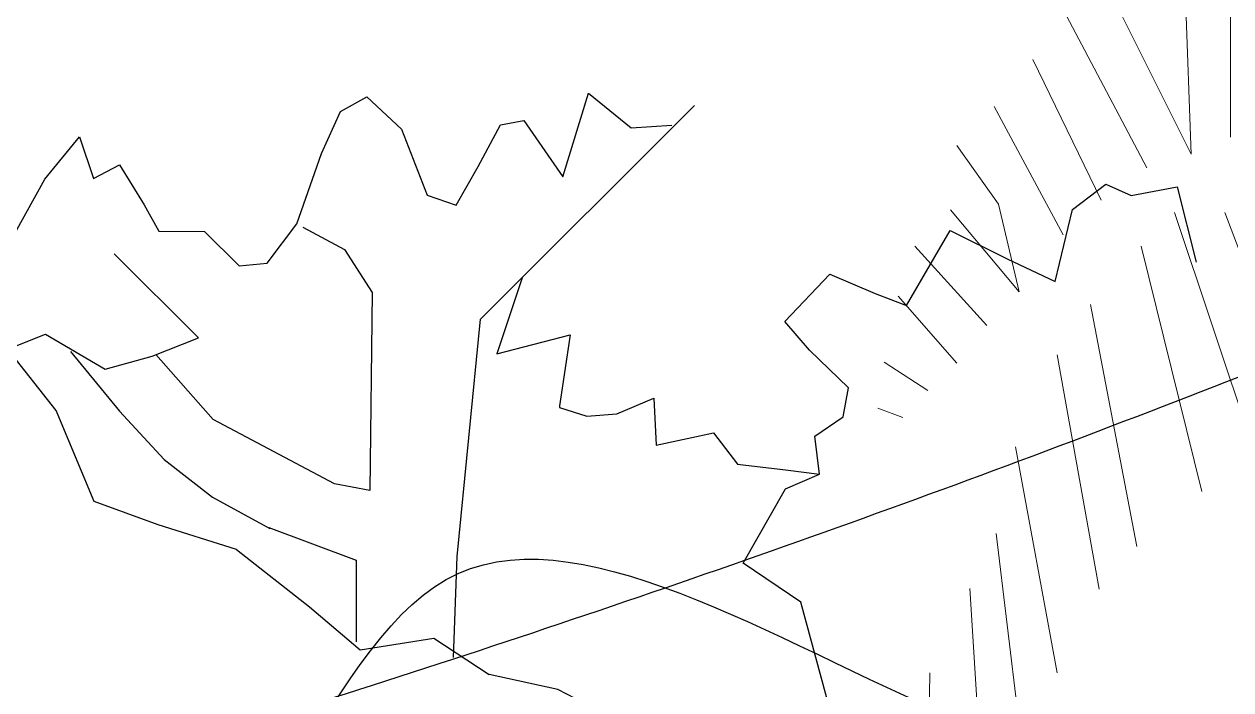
# Model space of a CAD drawing. Header units: metres. Extents: x 10 to 239, y 2 to 253.
# Drawn here: x 59.083 to 61.779, y 235.907 to 237.395 of the extents above; entities that cross this region are included whole.
import ezdxf

# ---------------------------------------------------------------- set-up
doc = ezdxf.new("R2010")
doc.units = ezdxf.units.M
doc.header["$MEASUREMENT"] = 0
doc.layers.add('1', color=7, linetype='Continuous')
doc.layers.add('bloques ARBOLES', color=7, linetype='Continuous', true_color=0xb8d897)

# ---------------------------------------------------------------- blocks, each defined once
blk = doc.blocks.new('arbolote')
at = {"layer": 'bloques ARBOLES'}
for points in [[(-0.4636, 6.7044), (-0.3325, 6.9416), (-0.2549, 7.0367), (-0.2237, 6.9435), (-0.1655, 6.9736), (-0.1101, 6.8843), (-0.0771, 6.8258), (0.0243, 6.8244), (0.1017, 6.7483), (0.1649, 6.754), (0.231, 6.8421), (0.2858, 6.9989), (0.3284, 7.093), (0.3869, 7.126), (0.4646, 7.0538), (0.5221, 6.9057), (0.5869, 6.8834), (0.6359, 6.9699), (0.6855, 7.0634), (0.7381, 7.073), (0.8253, 6.9473), (0.8826, 7.1338), (0.9777, 7.0562), (1.0689, 7.0626)], [(0.5805, 5.8724), (0.5892, 6.0984), (0.6413, 6.6286), (1.119, 7.1066)], [(0.7339, 6.7212), (0.678, 6.5512), (0.8418, 6.5934), (0.8177, 6.435), (0.8174, 6.4311), (0.8786, 6.412), (0.9457, 6.4174), (1.0283, 6.4524), (1.0336, 6.3474), (1.1613, 6.3747), (1.2153, 6.3045), (1.3227, 6.2916), (1.3987, 6.2823), (1.3877, 6.3669), (1.4511, 6.4105), (1.4634, 6.4752), (1.3758, 6.5591), (1.3213, 6.6234), (1.4217, 6.7296), (1.5227, 6.6864), (1.5932, 6.6596), (1.6907, 6.8268), (1.8179, 6.7635), (1.9253, 6.7128), (1.9635, 6.874), (2.0379, 6.9305), (2.0946, 6.9049), (2.1978, 6.9243), (2.2396, 6.7565)], [(0.2442, 6.8341), (0.3375, 6.7843), (0.3995, 6.6887), (0.3936, 6.2457)], [(-0.0926, 6.5464), (0.0111, 6.5874), (-0.1776, 6.7745)], [(-0.3943, 5.3532), (-0.3012, 5.4192), (-0.3012, 5.4192), (-0.2562, 5.4573), (-0.2341, 5.2184), (-0.2278, 5.2109), (-0.1411, 5.1271), (-0.0915, 5.0881), (0.0139, 4.9778), (0.2264, 4.9712), (0.2371, 5.0639), (0.1056, 5.0748), (0.141, 5.2501), (0.2779, 5.172), (0.3229, 5.2102), (0.3327, 5.3279), (0.4411, 5.3747), (0.6221, 5.4194), (0.7325, 5.5736), (0.9116, 5.6325), (0.9277, 5.6939), (0.8942, 5.7594), (0.814, 5.8009), (0.6604, 5.8345)], [(0.0964, 6.1142), (-0.0793, 6.1691), (-0.2219, 6.2214), (-0.3067, 6.4243), (-0.415, 6.562), (-0.3308, 6.5956), (-0.1973, 6.5167), (-0.0926, 6.5464)], [(-0.2745, 6.5566), (-0.1656, 6.4228), (-0.0658, 6.3153), (0.0425, 6.2309), (0.1707, 6.1611)], [(0.3936, 6.2457), (0.3153, 6.2605), (0.0441, 6.4046), (-0.0841, 6.5498)], [(1.3783, 5.3202), (1.5312, 5.4418), (1.6445, 5.5469), (1.7204, 5.6701), (1.5699, 5.6198), (1.4478, 5.6608), (1.357, 5.996), (1.2278, 6.0834), (1.3223, 6.2498), (1.3987, 6.2823)], [(0.1685, 6.1631), (0.3634, 6.0897), (0.3634, 5.9072)], [(0.0964, 6.1142), (0.2592, 5.9854), (0.3721, 5.8898), (0.5371, 5.9159), (0.6604, 5.8345)]]:
    blk.add_lwpolyline(points, dxfattribs=at)
blk = doc.blocks.new('Palm2-e')
at = {"layer": 'bloques ARBOLES', "lineweight": 5}
for p, q in [((-1.056, 3.6356), (-1.056, 4.1936)), ((-1.1439, 3.5979), (-1.1627, 4.122)), ((-1.3685, 4.0471), (-1.1439, 3.5979)), ((-1.2428, 3.5673), (-1.4473, 3.9546)), ((-1.498, 3.8095), (-1.345, 3.495)), ((-1.584, 3.704), (-1.4297, 3.4175)), ((-1.5742, 3.4859), (-1.6673, 3.6168)), ((-1.528, 3.2899), (-1.5742, 3.4859)), ((-1.6816, 3.4735), (-1.528, 3.2899)), ((-1.181, 3.467), (-1.0085, 2.9501)), ((-0.8984, 3.0184), (-1.069, 3.467)), ((-1.7611, 3.3921), (-1.6002, 3.2144)), ((-1.1198, 2.8433), (-1.2558, 3.3921)), ((-1.7982, 3.2802), (-1.6673, 3.1304)), ((-1.3685, 3.2613), (-1.265, 2.7203)), ((-1.8301, 3.133), (-1.7324, 3.0692)), ((-1.3496, 2.6252), (-1.4433, 3.1493)), ((-1.8437, 3.0302), (-1.7884, 3.0093)), ((-1.5364, 2.9436), (-1.4433, 2.4384)), ((-1.5247, 2.2945), (-1.5794, 2.7496)), ((-1.6387, 2.6265), (-1.6178, 2.2945)), ((-1.7324, 2.0985), (-1.7279, 2.4384))]:
    blk.add_line(p, q, dxfattribs=at)

msp = doc.modelspace()

# ---------------------------------------------------------------- linework, layer by layer
at = {"layer": '1'}
for points, degree in [([(51.71741, 233.36448), (51.62893, 234.27637), (52.61989, 234.3831), (52.86645, 233.33198), (55.14711, 233.61501), (56.30699, 235.16441), (56.83815, 233.84255), (59.50856, 234.89398), (59.88796, 236.60589), (61.25379, 235.68492), (62.30527, 235.61992), (64.57275, 237.96372), (64.78553, 238.10013), (64.97413, 235.62371)], 3), ([(45.12453, 234.04891), (56.84838, 233.80169), (64.68579, 237.92799)], 2)]:
    msp.add_open_spline(points, degree=degree, dxfattribs=at)

# ---------------------------------------------------------------- block references
msp.add_blockref('arbolote', (59.46113, 230.10684))
at = {"layer": 'bloques ARBOLES'}
msp.add_blockref('Palm2-e', (62.83386, 233.50679), dxfattribs=at)

doc.saveas('drawing.dxf')
